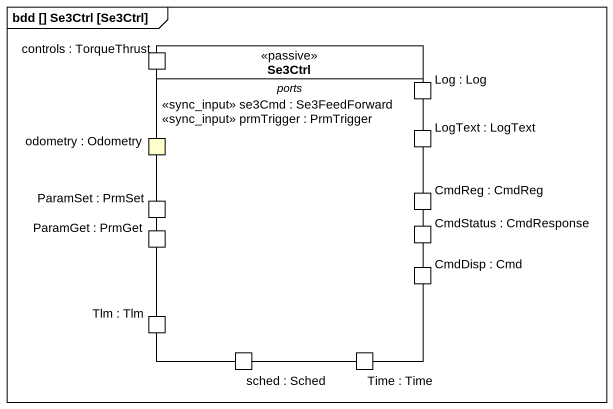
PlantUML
@startuml
mainframe bdd [] Se3Ctrl [Se3Ctrl]
hide circle
hide empty members
class Se3Ctrl <<passive>> {
  -- ports --
  <<sync_input>> se3Cmd : Se3FeedForward
  <<sync_input>> prmTrigger : PrmTrigger
  -- ports --
  controls : TorqueThrust
  odometry : Odometry
  Log : Log
  LogText : LogText
  sched : Sched
  Time : Time
  Tlm : Tlm
  CmdDisp : Cmd
  CmdReg : CmdReg
  CmdStatus : CmdResponse
  ParamGet : PrmGet
  ParamSet : PrmSet
}
@enduml
